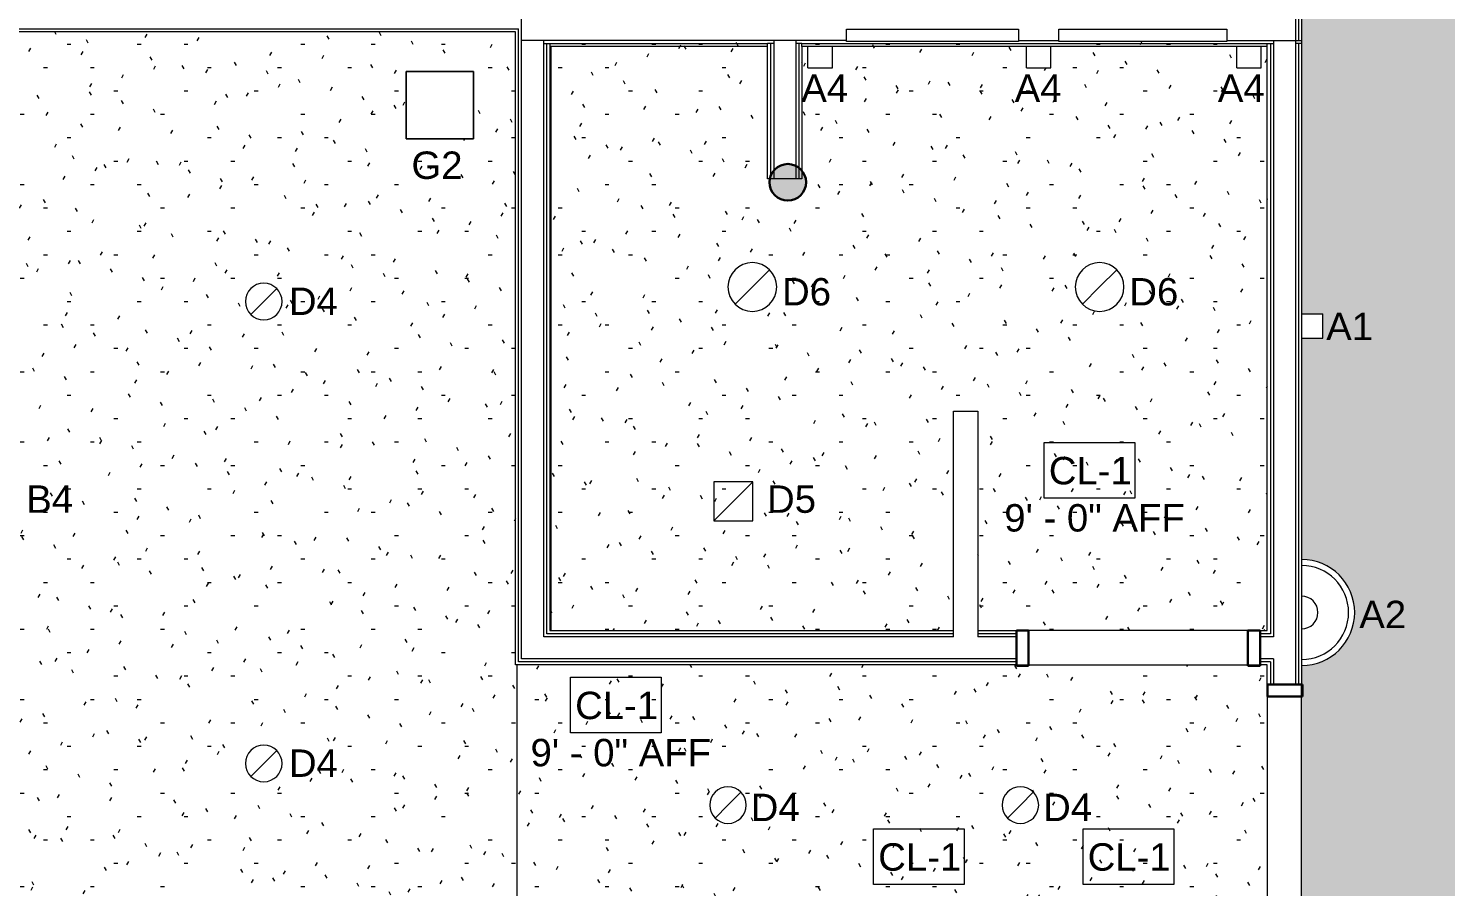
# Model space of a CAD drawing. Header units: inches. Extents: x -1176 to 1507, y -2527 to 978.
# Drawn here: x -858.8 to -626.2, y 460.8 to 601.6 of the extents above; entities that cross this region are included whole.
import ezdxf

# ---------------------------------------------------------------- set-up
doc = ezdxf.new("R2010")
doc.units = ezdxf.units.IN
doc.header["$MEASUREMENT"] = 0
for name, color, linetype, lineweight in [('A-CLNG', 13, 'Continuous', 18), ('A-CLNG-IDEN', 151, 'Continuous', 9), ('A-CLNG-PATT', 13, 'Continuous', 18), ('A-DETL-GENF', 92, 'Continuous', 18), ('A-DOOR', 31, 'Continuous', 18), ('A-DOOR-FRAM', 31, 'Continuous', 30), ('A-WALL', 113, 'Continuous', 18), ('A-WALL-PATT', 111, 'Continuous', 18), ('E-LITE-EQPM', 33, 'Continuous', 9), ('E-LITE-EQPM-IDEN', 33, 'Continuous', 9), ('I-WALL', 2, 'Continuous', 18), ('Q-SPCQ', 91, 'Continuous', 9), ('S-COLS', 52, 'Continuous', 18)]:
    doc.layers.add(name, color=color, linetype=linetype, lineweight=lineweight)
doc.styles.add('Arial', font='arial.ttf', dxfattribs={"height": 4.5})
doc.styles.add('Swis721 Lt BT', font='swissl.ttf', dxfattribs={"height": 4.5})
pattern_1 = [(0, (0, 0), (15.36, 3.84), [0.634, -10.886, 0.634, -10.886, -61.44]), (0, (0, 0), (15.36, 3.84), [-23.04, 0.634, -22.406, 0.634, -10.886, -26.88]), (0, (0, 0), (15.36, 3.84), [-57.6, 0.634, -7.046, 0.634, -18.566]), (120, (5.76, 1.92), (-11.005538, 11.38215), [0.634, -10.886, 0.634, -10.886, -61.44]), (120, (5.76, 1.92), (-11.005538, 11.38215), [-23.04, 0.634, -22.406, 0.634, -10.886, -26.88]), (120, (5.76, 1.92), (-11.005538, 11.38215), [-57.6, 0.634, -7.046, 0.634, -18.566]), (240, (7.68, 9.6), (-4.354462, -15.22215), [0.634, -10.886, 0.634, -10.886, -61.44]), (240, (7.68, 9.6), (-4.354462, -15.22215), [-23.04, 0.634, -22.406, 0.634, -10.886, -26.88]), (240, (7.68, 9.6), (-4.354462, -15.22215), [-57.6, 0.634, -7.046, 0.634, -18.566])]

# ---------------------------------------------------------------- blocks, each defined once
blk = doc.blocks.new('Single Flush - D2 3_ X 8_-8252890-2nd Floor RCP')
at = {"layer": 'A-DOOR-FRAM'}
for p, q in [((-20, -2.9375), (-20, 2.8125)), ((-20, 2.8125), (-18, 2.8125)), ((-18, -2.9375), (-18, 2.8125)), ((18.000004, -2.9375), (18.000004, 2.8125)), ((18.000004, 2.8125), (20.000004, 2.8125)), ((20.000004, -2.9375), (20.000004, 2.8125)), ((-20, -2.9375), (-18, -2.9375)), ((18.000004, -2.9375), (20.000004, -2.9375))]:
    blk.add_line(p, q, dxfattribs=at)
blk = doc.blocks.new('Single Flush - D1 3_ X 8_-8250001-2nd Floor RCP')
at = {"layer": 'A-DOOR-FRAM'}
for p, q in [((-20, 2.9375), (-20, -2.8125)), ((-20, 2.9375), (-18, 2.9375)), ((-18, 2.9375), (-18, -2.8125)), ((18.000004, 2.9375), (18.000004, -2.8125)), ((18.000004, 2.9375), (20.000004, 2.9375)), ((20.000004, 2.9375), (20.000004, -2.8125)), ((-20, -2.8125), (-18, -2.8125)), ((18.000004, -2.8125), (20.000004, -2.8125))]:
    blk.add_line(p, q, dxfattribs=at)
blk = doc.blocks.new('Sconce Light - Uplight - LIGHT W ROOM NUMBER-7126174-2nd Floor RCP')
at = {"layer": 'E-LITE-EQPM'}
blk.add_line((-8.71, 2.81), (8.71, 2.81), dxfattribs=at)
for radius, start in [(8.71, 360), (7.71, 0), (2.68, 0)]:
    blk.add_arc((0, 2.81), radius, start, 180, dxfattribs=at)
blk = doc.blocks.new('Sconce Light - Sphere - 100W - 277V-7960172-2nd Floor RCP')
at = {"layer": 'E-LITE-EQPM'}
for p, q in [((0, -2.8125), (-2, -2.8125)), ((-2, -2.8125), (-2, -6.3125)), ((2, -2.8125), (0, -2.8125)), ((2, -2.8125), (2, -6.3125)), ((-2, -6.3125), (0, -6.3125)), ((0, -6.3125), (2, -6.3125))]:
    blk.add_line(p, q, dxfattribs=at)
blk = doc.blocks.new('L-Recessed Circular - Downlight - 6_-7313291-2nd Floor RCP')
at = {"layer": 'E-LITE-EQPM'}
for q in [(-2.12, -2.12), (2.12, 2.12)]:
    blk.add_line((0, 0), q, dxfattribs=at)
for start, end in [(360, 180), (180, 360)]:
    blk.add_arc((0, 0), 3, start, end, dxfattribs=at)
blk = doc.blocks.new('L-Recessed Circular - Downlight - 8_-7245237-2nd Floor RCP')
at = {"layer": 'E-LITE-EQPM'}
for q in [(2.83, 2.83), (-2.83, -2.83)]:
    blk.add_line((0, 0), q, dxfattribs=at)
for start, end in [(360, 180), (180, 360)]:
    blk.add_arc((0, 0), 4, start, end, dxfattribs=at)
blk = doc.blocks.new('L-Recessed Square Downlight - 6_-4552745-2nd Floor RCP')
at = {"layer": 'E-LITE-EQPM'}
for p, q in [((-3.1875, -3.1875), (-3.1875, 3.1875)), ((-3.1875, 3.1875), (3.1875, 3.1875)), ((-3.1875, 3.1875), (3.1875, -3.1875)), ((3.1875, 3.1875), (3.1875, -3.1875)), ((3.1875, -3.1875), (-3.1875, -3.1875))]:
    blk.add_line(p, q, dxfattribs=at)
blk = doc.blocks.new('Sconce Light - Sphere - 60W - 120V-8439171-2nd Floor RCP')
at = {"layer": 'E-LITE-EQPM'}
for p, q in [((0, 7.5), (-2, 7.5)), ((-2, 7.5), (-2, 4)), ((2, 7.5), (0, 7.5)), ((2, 7.5), (2, 4)), ((-2, 4), (0, 4)), ((0, 4), (2, 4))]:
    blk.add_line(p, q, dxfattribs=at)
blk = doc.blocks.new('Lighting_Pendants_Elesi-Luce_Quid_02820 - Quid_02820-7182509-2nd Floor RCP')
at = {"layer": 'A-DETL-GENF', "lineweight": 9}
for p, q in [((5.51, 5.51), (-5.51, 5.51)), ((-5.51, 5.51), (-5.51, -5.51)), ((-5.51, -5.51), (-5.51, 5.51)), ((-5.51, 5.51), (5.51, 5.51)), ((5.51, -5.51), (5.51, 5.51)), ((5.51, 5.51), (5.51, -5.51)), ((-5.51, -5.51), (5.51, -5.51)), ((5.51, -5.51), (-5.51, -5.51))]:
    blk.add_line(p, q, dxfattribs=at)
blk = doc.blocks.new('Mirror56 - Mirror-7901589-2nd Floor RCP')
at = {"layer": 'Q-SPCQ'}
for p, q in [((-966.46, -1001.6), (-966.46, -999.6)), ((-966.46, -999.6), (-938.26, -999.6)), ((-938.26, -999.6), (-938.26, -1001.6)), ((-938.26, -1001.6), (-966.46, -1001.6))]:
    blk.add_line(p, q, dxfattribs=at)
blk = doc.blocks.new('Mirror57 - Mirror-7901601-2nd Floor RCP')
at = {"layer": 'Q-SPCQ'}
for p, q in [((-962.83, -1001.6), (-962.83, -999.6)), ((-962.83, -999.6), (-935.24, -999.6)), ((-935.24, -999.6), (-935.24, -1001.6)), ((-935.24, -1001.6), (-962.83, -1001.6))]:
    blk.add_line(p, q, dxfattribs=at)

msp = doc.modelspace()

# ---------------------------------------------------------------- hatches: boundary and pattern name
at = {"layer": 'A-CLNG-PATT'}
h = msp.add_hatch(dxfattribs=at)
h.set_pattern_fill('FP_2', color=256, style=0, pattern_type=2)
h.set_pattern_definition(pattern_1)
h.paths.add_polyline_path([(-601.07, 36.25), (-601.07, 44.47), (-590.07, 44.47), (-590.07, 95.76), (-593.57, 95.76), (-593.57, 99.76), (-590.07, 99.76), (-590.07, 155.76), (-593.57, 155.76), (-593.57, 159.76), (-590.07, 159.76), (-590.07, 189.12), (-593.57, 189.12), (-593.57, 193.12), (-590.07, 193.12), (-590.07, 240.23), (-592.01, 240.45), (-593.85, 241.09), (-595.5, 242.13), (-596.88, 243.51), (-597.92, 245.16), (-598.56, 247), (-598.78, 248.94), (-598.56, 250.88), (-597.92, 252.72), (-596.88, 254.37), (-595.5, 255.75), (-593.85, 256.78), (-592.01, 257.43), (-590.07, 257.65), (-590.07, 426.38), (-593.57, 426.38), (-593.57, 430.38), (-590.07, 430.38), (-590.07, 459.74), (-593.57, 459.74), (-593.57, 463.74), (-590.07, 463.74), (-590.07, 564.52), (-593.57, 564.52), (-593.57, 568.52), (-590.07, 568.52), (-590.07, 597.87), (-593.57, 597.87), (-593.57, 601.87), (-590.07, 601.87), (-590.07, 673.79), (-609.11, 673.79), (-609.11, 36.25)], flags=0)
h.paths.add_polyline_path([(-612.11, 36.25), (-612.11, 673.79), (-633.11, 673.79), (-633.33, 671.85), (-633.97, 670.01), (-635.01, 668.36), (-636.39, 666.98), (-638.04, 665.94), (-639.88, 665.3), (-641.82, 665.08), (-643.76, 665.3), (-645.6, 665.94), (-647.25, 666.98), (-648.63, 668.36), (-649.67, 670.01), (-649.82, 670.45), (-649.82, 614.79), (-646.32, 614.79), (-646.32, 610.79), (-649.82, 610.79), (-649.82, 554.79), (-646.32, 554.79), (-646.32, 550.79), (-649.82, 550.79), (-649.82, 514.5), (-647.88, 514.28), (-646.04, 513.63), (-644.39, 512.6), (-643.01, 511.22), (-641.97, 509.57), (-641.33, 507.73), (-641.11, 505.79), (-641.33, 503.85), (-641.97, 502.01), (-643.01, 500.36), (-644.39, 498.98), (-646.04, 497.94), (-647.88, 497.3), (-649.82, 497.08), (-649.82, 440.78), (-646.32, 440.78), (-646.32, 436.78), (-649.82, 436.78), (-649.82, 349.19), (-650.09, 349.19), (-650.09, 313.44), (-649.82, 313.44), (-649.82, 317.71), (-647.88, 317.49), (-646.04, 316.85), (-644.39, 315.81), (-643.01, 314.43), (-641.97, 312.78), (-641.33, 310.94), (-641.11, 309), (-641.33, 307.06), (-641.97, 305.22), (-643.01, 303.57), (-644.39, 302.19), (-646.04, 301.15), (-647.88, 300.51), (-649.82, 300.29), (-649.82, 212.73), (-647.88, 212.51), (-646.04, 211.86), (-644.39, 210.83), (-643.01, 209.45), (-641.97, 207.8), (-641.33, 205.95), (-641.11, 204.02), (-641.33, 202.08), (-641.97, 200.24), (-643.01, 198.59), (-644.39, 197.21), (-646.04, 196.17), (-647.88, 195.53), (-649.82, 195.31), (-649.82, 155.98), (-646.32, 155.98), (-646.32, 151.98), (-649.82, 151.98), (-649.82, 103.93), (-683.33, 103.93), (-683.33, 100.43), (-687.33, 100.43), (-687.33, 103.93), (-743.33, 103.93), (-743.33, 100.43), (-747.33, 100.43), (-747.33, 103.93), (-803.33, 103.93), (-803.33, 100.43), (-807.33, 100.43), (-807.33, 103.93), (-863.33, 103.93), (-863.33, 100.43), (-867.33, 100.43), (-867.33, 103.93), (-898.33, 103.93), (-898.33, 72.09), (-894.83, 72.09), (-894.83, 68.09), (-898.33, 68.09), (-898.33, 36.25), (-837.57, 36.25), (-837.57, 39.75), (-833.57, 39.75), (-833.57, 36.25), (-745.07, 36.25), (-745.07, 39.75), (-741.07, 39.75), (-741.07, 36.25), (-640.07, 36.25), (-640.07, 39.75), (-636.07, 39.75), (-636.07, 36.25), (-635.97, 36.25)], flags=0)
h.paths.add_polyline_path([(-597.28, 47.18), (-597.28, 54.55), (-592.86, 54.55), (-592.86, 47.18)], flags=0)
h.paths.add_polyline_path([(-595.09, 54.72), (-596.64, 56.54), (-593.53, 56.54)], flags=0)
h.paths.add_polyline_path([(-893.76, 93.18), (-896.87, 93.18), (-895.32, 95)], flags=0)
h.paths.add_polyline_path([(-893.13, 95.17), (-897.54, 95.17), (-897.54, 102.54), (-893.13, 102.54)], flags=0)
h.paths.add_polyline_path([(-645.25, 654.58), (-648.36, 654.58), (-646.81, 656.39), (-645.6, 654.99)], flags=0)
h.paths.add_polyline_path([(-648.36, 656.56), (-649.03, 656.56), (-649.03, 663.94), (-644.61, 663.94), (-644.61, 656.56), (-645.6, 656.56)], flags=0)
h = msp.add_hatch(dxfattribs=at)
h.set_pattern_fill('FP_2', color=256, style=0, pattern_type=2)
h.set_pattern_definition(pattern_1)
h.paths.add_polyline_path([(-1004.06, 449.19), (-872, 449.19), (-871.06, 449.37), (-870.12, 449.19), (-778.6, 449.19), (-778.6, 497.19), (-778.85, 497.19), (-778.85, 601.03), (-867.56, 601.03), (-867.56, 572.84), (-874.56, 572.84), (-874.56, 601.03), (-884.56, 601.03), (-884.56, 597.53), (-888.56, 597.53), (-888.56, 601.03), (-987.56, 601.03), (-987.56, 597.53), (-991.56, 597.53), (-991.56, 601.03), (-997.64, 601.03), (-997.64, 594.9), (-1004.06, 594.9), (-1004.06, 518.87), (-1015.06, 518.87), (-1015.06, 458.42), (-1004.06, 458.42), (-1004.06, 453.32)], flags=0)
h.paths.add_polyline_path([(-992.85, 458.89), (-992.95, 458.91), (-993.02, 458.99), (-993.05, 459.08), (-993.05, 461.23), (-993.29, 461.26), (-993.53, 461.26), (-993.67, 461.31), (-993.86, 461.34), (-994.83, 461.74), (-994.96, 461.85), (-995.62, 462.36), (-995.72, 462.49), (-995.87, 462.61), (-996.02, 462.88), (-996.25, 463.17), (-996.39, 463.51), (-996.55, 463.79), (-996.58, 463.99), (-996.64, 464.12), (-996.77, 465.22), (-996.74, 465.44), (-996.64, 466.16), (-996.58, 466.29), (-996.55, 466.49), (-996.39, 466.77), (-996.25, 467.11), (-996.02, 467.4), (-995.87, 467.67), (-995.72, 467.79), (-995.62, 467.92), (-994.82, 468.55), (-994.71, 468.59), (-993.86, 468.94), (-993.67, 468.97), (-993.53, 469.02), (-993.22, 469.03), (-992.84, 469.08), (-992.38, 469.02), (-992.17, 469.02), (-992.04, 468.97), (-991.82, 468.94), (-990.87, 468.55), (-990.05, 467.92), (-989.43, 467.11), (-989.03, 466.16), (-988.9, 465.14), (-989.03, 464.12), (-989.43, 463.17), (-990.05, 462.36), (-990.88, 461.73), (-991.82, 461.34), (-992.04, 461.31), (-992.17, 461.26), (-992.38, 461.26), (-992.65, 461.23), (-992.66, 459.03), (-992.71, 458.95), (-992.8, 458.89), (-992.84, 458.89)], flags=0)
h.paths.add_polyline_path([(-820.18, 478.02), (-820.96, 478.12), (-821.68, 478.42), (-822.3, 478.9), (-822.78, 479.52), (-823.08, 480.25), (-823.18, 481.02), (-823.08, 481.8), (-822.78, 482.52), (-822.3, 483.14), (-821.68, 483.62), (-820.96, 483.92), (-820.18, 484.02), (-819.41, 483.92), (-818.68, 483.62), (-818.06, 483.14), (-817.59, 482.52), (-817.29, 481.8), (-817.18, 481.02), (-817.29, 480.25), (-817.59, 479.52), (-818.06, 478.9), (-818.68, 478.42), (-819.41, 478.12)], flags=0)
h.paths.add_polyline_path([(-938.53, 478.16), (-939.31, 478.26), (-940.03, 478.56), (-940.65, 479.04), (-941.13, 479.66), (-941.43, 480.38), (-941.53, 481.16), (-941.43, 481.93), (-941.13, 482.66), (-940.65, 483.28), (-940.03, 483.75), (-939.31, 484.05), (-938.53, 484.16), (-937.75, 484.05), (-937.03, 483.75), (-936.41, 483.28), (-935.93, 482.66), (-935.63, 481.93), (-935.53, 481.16), (-935.63, 480.38), (-935.93, 479.66), (-936.41, 479.04), (-937.03, 478.56), (-937.75, 478.26)], flags=0)
h.paths.add_polyline_path([(-879.36, 505.01), (-880.07, 505.25), (-880.5, 505.85), (-880.5, 506.6), (-880.07, 507.2), (-879.86, 507.27), (-879.86, 523.24), (-887.46, 510.07), (-887.32, 509.9), (-887.25, 509.13), (-887.61, 508.51), (-888.29, 508.21), (-889.02, 508.37), (-889.52, 508.92), (-889.58, 509.69), (-889.23, 510.31), (-888.54, 510.61), (-888.33, 510.57), (-880.72, 523.74), (-894.56, 515.75), (-894.51, 515.54), (-894.81, 514.86), (-895.46, 514.48), (-896.2, 514.56), (-896.76, 515.06), (-896.91, 515.79), (-896.61, 516.47), (-895.96, 516.85), (-895.22, 516.77), (-895.06, 516.62), (-881.22, 524.61), (-896.44, 524.61), (-896.5, 524.4), (-897.11, 523.96), (-897.86, 523.96), (-898.46, 524.4), (-898.69, 525.11), (-898.46, 525.82), (-897.85, 526.26), (-897.11, 526.26), (-896.5, 525.82), (-896.44, 525.61), (-881.22, 525.61), (-895.07, 533.58), (-895.22, 533.45), (-895.99, 533.39), (-896.61, 533.74), (-896.91, 534.42), (-896.76, 535.15), (-896.2, 535.65), (-895.43, 535.71), (-894.81, 535.36), (-894.51, 534.68), (-894.56, 534.46), (-880.72, 526.47), (-888.33, 539.65), (-888.54, 539.6), (-889.23, 539.91), (-889.6, 540.55), (-889.52, 541.3), (-889.02, 541.85), (-888.29, 542.01), (-887.61, 541.7), (-887.24, 541.06), (-887.32, 540.31), (-887.46, 540.15), (-879.86, 526.97), (-879.86, 542.95), (-880.07, 543.02), (-880.5, 543.62), (-880.5, 544.37), (-880.07, 544.97), (-879.36, 545.2), (-878.65, 544.97), (-878.21, 544.37), (-878.21, 543.62), (-878.65, 543.02), (-878.86, 542.95), (-878.86, 526.97), (-871.25, 540.15), (-871.4, 540.31), (-871.46, 541.08), (-871.1, 541.7), (-870.42, 542.01), (-869.69, 541.85), (-869.19, 541.3), (-869.13, 540.52), (-869.49, 539.91), (-870.17, 539.6), (-870.38, 539.65), (-877.99, 526.47), (-864.16, 534.46), (-864.2, 534.68), (-863.9, 535.36), (-863.25, 535.73), (-862.51, 535.65), (-861.95, 535.15), (-861.8, 534.42), (-862.1, 533.74), (-862.75, 533.37), (-863.49, 533.45), (-863.66, 533.6), (-877.49, 525.61), (-862.28, 525.61), (-862.21, 525.82), (-861.6, 526.26), (-860.86, 526.26), (-860.25, 525.82), (-860.02, 525.11), (-860.25, 524.4), (-860.86, 523.96), (-861.61, 523.96), (-862.21, 524.4), (-862.28, 524.61), (-877.49, 524.61), (-863.64, 516.63), (-863.49, 516.77), (-862.72, 516.83), (-862.1, 516.47), (-861.8, 515.79), (-861.95, 515.06), (-862.51, 514.56), (-863.28, 514.5), (-863.9, 514.86), (-864.2, 515.54), (-864.16, 515.75), (-877.99, 523.74), (-870.38, 510.57), (-870.17, 510.61), (-869.49, 510.31), (-869.11, 509.66), (-869.19, 508.92), (-869.69, 508.37), (-870.42, 508.21), (-871.1, 508.51), (-871.47, 509.16), (-871.4, 509.9), (-871.25, 510.07), (-878.86, 523.24), (-878.86, 507.27), (-878.65, 507.2), (-878.21, 506.6), (-878.21, 505.85), (-878.65, 505.25), (-879.22, 505.06)], flags=0)
h.paths.add_polyline_path([(-820.18, 553.81), (-820.96, 553.91), (-821.68, 554.21), (-822.3, 554.69), (-822.78, 555.31), (-823.08, 556.03), (-823.18, 556.81), (-823.08, 557.59), (-822.78, 558.31), (-822.3, 558.93), (-821.68, 559.41), (-820.96, 559.71), (-820.18, 559.81), (-819.41, 559.71), (-818.68, 559.41), (-818.06, 558.93), (-817.59, 558.31), (-817.29, 557.59), (-817.18, 556.81), (-817.29, 556.03), (-817.59, 555.31), (-818.06, 554.69), (-818.68, 554.21), (-819.41, 553.91)], flags=0)
h.paths.add_polyline_path([(-938.53, 553.94), (-939.31, 554.05), (-940.03, 554.35), (-940.65, 554.82), (-941.13, 555.44), (-941.43, 556.17), (-941.53, 556.94), (-941.43, 557.72), (-941.13, 558.44), (-940.65, 559.06), (-940.03, 559.54), (-939.31, 559.84), (-938.53, 559.94), (-937.75, 559.84), (-937.03, 559.54), (-936.41, 559.06), (-935.93, 558.44), (-935.63, 557.72), (-935.53, 556.94), (-935.63, 556.17), (-935.93, 555.44), (-936.41, 554.82), (-937.03, 554.35), (-937.75, 554.05)], flags=0)
h.paths.add_polyline_path([(-785.76, 583.51), (-796.78, 583.51), (-796.78, 594.53), (-785.76, 594.53), (-785.76, 592.76)], flags=0)
h = msp.add_hatch(dxfattribs=at)
h.set_pattern_fill('FP_2', color=256, style=0, pattern_type=2)
h.set_pattern_definition(pattern_1)
h.paths.add_polyline_path([(-655.45, 502.81), (-655.45, 598.65), (-656.45, 598.65), (-656.45, 595.15), (-660.45, 595.15), (-660.45, 598.65), (-690.99, 598.65), (-690.99, 595.15), (-694.99, 595.15), (-694.99, 598.65), (-726.85, 598.65), (-726.85, 595.15), (-730.85, 595.15), (-730.85, 598.65), (-731.85, 598.65), (-731.85, 578.21), (-731.39, 577.52), (-731.16, 576.37), (-731.39, 575.23), (-732.04, 574.25), (-733.02, 573.6), (-734.16, 573.37), (-735.31, 573.6), (-736.28, 574.25), (-736.94, 575.23), (-737.16, 576.37), (-737.05, 576.95), (-737.48, 576.95), (-737.48, 598.65), (-772.98, 598.65), (-772.98, 502.81), (-706.98, 502.81), (-706.98, 538.81), (-702.98, 538.81), (-702.98, 502.81), (-656.63, 502.81)], flags=0)
h.paths.add_polyline_path([(-739.98, 555.19), (-741.01, 555.32), (-741.98, 555.72), (-742.8, 556.36), (-743.44, 557.19), (-743.84, 558.15), (-743.98, 559.19), (-743.84, 560.22), (-743.44, 561.19), (-742.8, 562.01), (-741.98, 562.65), (-741.01, 563.05), (-739.98, 563.19), (-738.94, 563.05), (-737.98, 562.65), (-737.15, 562.01), (-736.51, 561.19), (-736.11, 560.22), (-735.98, 559.19), (-736.11, 558.15), (-736.51, 557.19), (-737.15, 556.36), (-737.98, 555.72), (-738.94, 555.32)], flags=0)
h.paths.add_polyline_path([(-682.98, 555.19), (-684.01, 555.32), (-684.98, 555.72), (-685.8, 556.36), (-686.44, 557.19), (-686.84, 558.15), (-686.98, 559.19), (-686.84, 560.22), (-686.44, 561.19), (-685.8, 562.01), (-684.98, 562.65), (-684.01, 563.05), (-682.98, 563.19), (-681.94, 563.05), (-680.98, 562.65), (-680.15, 562.01), (-679.51, 561.19), (-679.11, 560.22), (-678.98, 559.19), (-679.11, 558.15), (-679.51, 557.19), (-680.15, 556.36), (-680.98, 555.72), (-681.94, 555.32)], flags=0)
h = msp.add_hatch(dxfattribs=at)
h.set_pattern_fill('FP_2', color=256, style=0, pattern_type=2)
h.set_pattern_definition(pattern_1)
h.paths.add_polyline_path([(-713.41, 449.19), (-655.45, 449.19), (-655.45, 497.19), (-778.6, 497.19), (-778.6, 449.19), (-735.11, 449.19), (-734.16, 449.37), (-733.22, 449.19), (-725.07, 449.19)], flags=0)
h.paths.add_polyline_path([(-743.98, 471.19), (-744.75, 471.29), (-745.48, 471.59), (-746.1, 472.07), (-746.57, 472.69), (-746.87, 473.41), (-746.98, 474.19), (-746.87, 474.96), (-746.57, 475.69), (-746.1, 476.31), (-745.48, 476.78), (-744.75, 477.08), (-743.98, 477.19), (-743.2, 477.08), (-742.48, 476.78), (-741.85, 476.31), (-741.38, 475.69), (-741.08, 474.96), (-740.98, 474.19), (-741.08, 473.41), (-741.38, 472.69), (-741.85, 472.07), (-742.48, 471.59), (-743.2, 471.29)], flags=0)
h.paths.add_polyline_path([(-695.98, 471.19), (-696.75, 471.29), (-697.48, 471.59), (-698.1, 472.07), (-698.57, 472.69), (-698.87, 473.41), (-698.98, 474.19), (-698.87, 474.96), (-698.57, 475.69), (-698.1, 476.31), (-697.48, 476.78), (-696.75, 477.08), (-695.98, 477.19), (-695.2, 477.08), (-694.48, 476.78), (-693.85, 476.31), (-693.38, 475.69), (-693.08, 474.96), (-692.98, 474.19), (-693.08, 473.41), (-693.38, 472.69), (-693.85, 472.07), (-694.48, 471.59), (-695.2, 471.29)], flags=0)
at = {"layer": 'A-WALL-PATT', "lineweight": 9}
h = msp.add_hatch(dxfattribs=at)
h.set_pattern_fill('FP_2', color=256, style=0, pattern_type=2)
h.set_pattern_definition(pattern_1)
h.paths.add_polyline_path([(-654.95, 599.15), (-654.45, 599.15), (-654.45, 599.65), (-662.09, 599.65), (-662.09, 599.47), (-689.68, 599.47), (-689.68, 599.65), (-696.32, 599.65), (-696.32, 599.47), (-724.52, 599.47), (-724.52, 599.65), (-732.85, 599.65), (-732.85, 599.15), (-655.11, 599.15)], flags=0)
h.paths.add_polyline_path([(-650.32, 599.15), (-649.82, 599.15), (-649.82, 599.65), (-650.82, 599.65), (-650.82, 599.15)], flags=0)
h.paths.add_polyline_path([(-736.98, 599.15), (-736.48, 599.15), (-736.48, 599.65), (-774.23, 599.65), (-774.23, 599.15), (-737.48, 599.15)], flags=0)
h = msp.add_hatch(dxfattribs=at)
h.set_pattern_fill('FP_2', color=256, style=0, pattern_type=2)
h.set_pattern_definition(pattern_1)
h.paths.add_polyline_path([(-660.45, 598.65), (-655.45, 598.65), (-655.45, 599.15), (-731.85, 599.15), (-731.85, 598.65), (-666.77, 598.65)], flags=0)
h.paths.add_polyline_path([(-737.48, 598.65), (-737.48, 599.15), (-773.23, 599.15), (-773.23, 598.65), (-748.38, 598.65)], flags=0)
at = {"layer": 'S-COLS'}
msp.add_hatch(color=250, dxfattribs=at).paths.add_polyline_path([(-734.16, 573.37), (-733.02, 573.6), (-732.04, 574.25), (-731.39, 575.23), (-731.16, 576.37), (-731.41, 577.55), (-732.04, 578.5), (-733.02, 579.15), (-734.16, 579.37), (-735.31, 579.15), (-736.28, 578.5), (-736.94, 577.52), (-737.16, 576.37), (-736.94, 575.23), (-736.28, 574.25), (-735.31, 573.6)], flags=0)

# ---------------------------------------------------------------- linework, layer by layer
at = {"layer": 'A-CLNG'}
for p, q in [((-772.98, 502.81), (-772.98, 598.66)), ((-778.6, 449.19), (-778.6, 497.19))]:
    msp.add_line(p, q, dxfattribs=at)
for centre, radius, start, end in [((-739.98, 559.19), 4, 0, 180), ((-682.98, 559.19), 4, 0, 180), ((-820.18, 556.81), 3, 0, 180), ((-739.98, 559.19), 4, 180, 0), ((-682.98, 559.19), 4, 180, 0), ((-820.18, 556.81), 3, 180, 0), ((-820.18, 481.02), 3, 0, 180), ((-820.18, 481.02), 3, 180, 0), ((-743.98, 474.19), 3, 0, 180), ((-695.98, 474.19), 3, 0, 180), ((-743.98, 474.19), 3, 180, 0), ((-695.98, 474.19), 3, 180, 0)]:
    msp.add_arc(centre, radius, start, end, dxfattribs=at)
at = {"layer": 'A-CLNG-IDEN', "flags": 128}
for points in [[(-692.07, 533.68), (-677.19, 533.68), (-677.19, 524.55), (-692.07, 524.55)], [(-769.82, 495.17), (-754.94, 495.17), (-754.94, 486.03), (-769.82, 486.03)], [(-720.07, 470.31), (-705.19, 470.31), (-705.19, 461.17), (-720.07, 461.17)], [(-685.69, 470.31), (-670.81, 470.31), (-670.81, 461.17), (-685.69, 461.17)]]:
    msp.add_lwpolyline(points, close=True, dxfattribs=at)
at = {"layer": 'A-WALL'}
for p, q in [((-650.82, 674.79), (-650.82, 494)), ((-650.32, 671.94), (-650.32, 599.65)), ((-777.85, 498.19), (-777.85, 605.65)), ((-867.56, 601.53), (-778.35, 601.53)), ((-778.35, 497.69), (-778.35, 601.53)), ((-724.52, 599.65), (-777.85, 599.65)), ((-774.23, 501.81), (-774.23, 599.65)), ((-774.23, 599.15), (-737.48, 599.15)), ((-773.73, 502.31), (-773.73, 599.15)), ((-773.23, 599.15), (-773.23, 598.65)), ((-737.48, 598.65), (-737.48, 599.15)), ((-736.48, 599.15), (-737.48, 599.15)), ((-736.98, 599.15), (-736.98, 576.95)), ((-736.48, 599.65), (-736.48, 576.95)), ((-732.85, 599.65), (-732.85, 576.95)), ((-731.85, 599.15), (-732.85, 599.15)), ((-732.35, 599.15), (-732.35, 576.95)), ((-731.85, 599.15), (-654.45, 599.15)), ((-731.85, 598.65), (-731.85, 599.15)), ((-696.32, 599.65), (-689.68, 599.65)), ((-662.09, 599.65), (-649.82, 599.65)), ((-655.45, 598.65), (-655.45, 599.15)), ((-654.95, 599.15), (-654.95, 502.31)), ((-654.45, 599.65), (-654.45, 501.81)), ((-649.82, 599.15), (-650.82, 599.15)), ((-650.32, 599.15), (-650.32, 494)), ((-706.98, 501.81), (-706.98, 538.81)), ((-706.98, 538.81), (-702.98, 538.81)), ((-702.98, 538.81), (-702.98, 501.81)), ((-706.98, 501.81), (-774.23, 501.81)), ((-706.98, 502.31), (-773.73, 502.31)), ((-696.63, 502.31), (-702.98, 502.31)), ((-696.63, 501.81), (-702.98, 501.81)), ((-654.95, 502.31), (-656.63, 502.31)), ((-654.45, 501.81), (-656.63, 501.81)), ((-696.63, 498.19), (-777.85, 498.19)), ((-654.45, 498.19), (-656.63, 498.19)), ((-654.45, 498.19), (-654.45, 494)), ((-696.63, 497.69), (-778.35, 497.69)), ((-654.95, 497.69), (-656.63, 497.69)), ((-654.95, 497.69), (-654.95, 494))]:
    msp.add_line(p, q, dxfattribs=at)
at = {"layer": 'I-WALL'}
for p, q in [((-649.82, 610.79), (-649.82, 554.79)), ((-778.85, 601.03), (-867.56, 601.03)), ((-778.85, 497.19), (-778.85, 601.03)), ((-737.48, 598.65), (-773.23, 598.65)), ((-773.23, 598.65), (-773.23, 502.81)), ((-737.48, 576.95), (-737.48, 598.65)), ((-730.85, 598.65), (-731.85, 598.65)), ((-731.85, 598.65), (-731.85, 576.95)), ((-694.99, 598.65), (-726.85, 598.65)), ((-660.45, 598.65), (-690.99, 598.65)), ((-655.45, 598.65), (-656.45, 598.65)), ((-655.45, 502.81), (-655.45, 598.65)), ((-731.85, 576.95), (-737.48, 576.95)), ((-649.82, 550.79), (-649.82, 514.5)), ((-773.23, 502.81), (-706.98, 502.81)), ((-702.98, 502.81), (-696.63, 502.81)), ((-696.63, 502.81), (-696.63, 497.19)), ((-656.63, 502.81), (-655.45, 502.81)), ((-656.63, 497.19), (-656.63, 502.81)), ((-696.63, 497.19), (-778.85, 497.19)), ((-655.45, 497.19), (-656.63, 497.19)), ((-655.45, 494), (-655.45, 497.19)), ((-649.82, 497.08), (-649.82, 494)), ((-649.82, 494), (-655.45, 494))]:
    msp.add_line(p, q, dxfattribs=at)
at = {"layer": 'I-WALL', "lineweight": 9}
for p, q in [((-656.63, 502.81), (-696.63, 502.81)), ((-696.63, 497.19), (-656.63, 497.19)), ((-655.45, 494), (-655.45, 454)), ((-649.82, 454), (-649.82, 494))]:
    msp.add_line(p, q, dxfattribs=at)
at = {"layer": 'S-COLS', "color": 8, "lineweight": 30}
for start, end in [(0, 180), (180, 0)]:
    msp.add_arc((-734.16, 576.37), 3, start, end, dxfattribs=at)

# ---------------------------------------------------------------- block references
at = {"layer": 'A-DOOR'}
msp.add_blockref('Single Flush - D2 3_ X 8_-8252890-2nd Floor RCP', (-676.63, 500), dxfattribs=at)
at = {"layer": 'A-DOOR', "rotation": 269.9999999999999}
msp.add_blockref('Single Flush - D1 3_ X 8_-8250001-2nd Floor RCP', (-652.63, 474), dxfattribs=at)
at = {"layer": 'E-LITE-EQPM'}
for name, p, rotation in [('Sconce Light - Sphere - 60W - 120V-8439171-2nd Floor RCP', (-728.85, 602.65), 180), ('Sconce Light - Sphere - 60W - 120V-8439171-2nd Floor RCP', (-692.99, 602.65), 180), ('Sconce Light - Sphere - 60W - 120V-8439171-2nd Floor RCP', (-658.45, 602.65), 180), ('Lighting_Pendants_Elesi-Luce_Quid_02820 - Quid_02820-7182509-2nd Floor RCP', (-791.27, 589.02), 89.99999999999957), ('Sconce Light - Sphere - 100W - 277V-7960172-2nd Floor RCP', (-652.63, 552.79), 89.99999999999991), ('Sconce Light - Uplight - LIGHT W ROOM NUMBER-7126174-2nd Floor RCP', (-652.63, 505.79), 269.9999999999999)]:
    msp.add_blockref(name, p, dxfattribs=dict(at, rotation=rotation))
for name, p in [('L-Recessed Circular - Downlight - 8_-7245237-2nd Floor RCP', (-739.98, 559.19)), ('L-Recessed Circular - Downlight - 8_-7245237-2nd Floor RCP', (-682.98, 559.19)), ('L-Recessed Circular - Downlight - 6_-7313291-2nd Floor RCP', (-820.18, 556.81)), ('L-Recessed Circular - Downlight - 6_-7313291-2nd Floor RCP', (-820.18, 481.02)), ('L-Recessed Circular - Downlight - 6_-7313291-2nd Floor RCP', (-743.98, 474.19)), ('L-Recessed Circular - Downlight - 6_-7313291-2nd Floor RCP', (-695.98, 474.19))]:
    msp.add_blockref(name, p, dxfattribs=at)
at = {"layer": 'E-LITE-EQPM', "extrusion": (0, 0, -1), "rotation": 180}
msp.add_blockref('L-Recessed Square Downlight - 6_-4552745-2nd Floor RCP', (743.09, 524.03), dxfattribs=at)
at = {"layer": 'Q-SPCQ', "rotation": 180}
for name, p in [('Mirror56 - Mirror-7901589-2nd Floor RCP', (-1662.78, -400.13)), ('Mirror57 - Mirror-7901601-2nd Floor RCP', (-1624.92, -400.13))]:
    msp.add_blockref(name, p, dxfattribs=at)

# ---------------------------------------------------------------- texts
at = {"layer": 'A-CLNG-IDEN', "char_height": 4.5, "attachment_point": 1, "style": 'Swis721 Lt BT'}
for s, insert, width in [('CL-1', (-691.32, 531.31), 16.059), ('9\' - 0" AFF', (-698.63, 523.57), 33.7845), ('CL-1', (-769.07, 492.79), 16.059), ('9\' - 0" AFF', (-776.39, 485.05), 33.7845), ('CL-1', (-719.32, 467.93), 16.059), ('CL-1', (-684.94, 467.93), 16.059)]:
    msp.add_mtext(s, dxfattribs=dict(at, insert=insert, width=width))
at = {"layer": 'E-LITE-EQPM-IDEN', "char_height": 4.5, "attachment_point": 1, "style": 'Arial'}
for s, insert, width in [('A4', (-731.95, 594.06), 9.393), ('A4', (-696.92, 594.06), 9.393), ('A4', (-663.57, 594.06), 9.393), ('G2', (-795.94, 581.42), 10.302), ('D6', (-735.1, 560.66), 9.8475), ('D6', (-678.1, 560.66), 9.8475), ('D4', (-816.05, 559.1), 9.8475), ('A1', (-645.78, 554.97), 9.393), ('B4', (-859.16, 526.64), 9.393), ('D5', (-737.57, 526.64), 9.8475), ('A2', (-640.35, 507.72), 9.393), ('D4', (-816.05, 483.32), 9.8475), ('D4', (-740.25, 476.06), 9.8475), ('D4', (-692.25, 476.06), 9.8475)]:
    msp.add_mtext(s, dxfattribs=dict(at, insert=insert, width=width))

doc.saveas('drawing.dxf')
